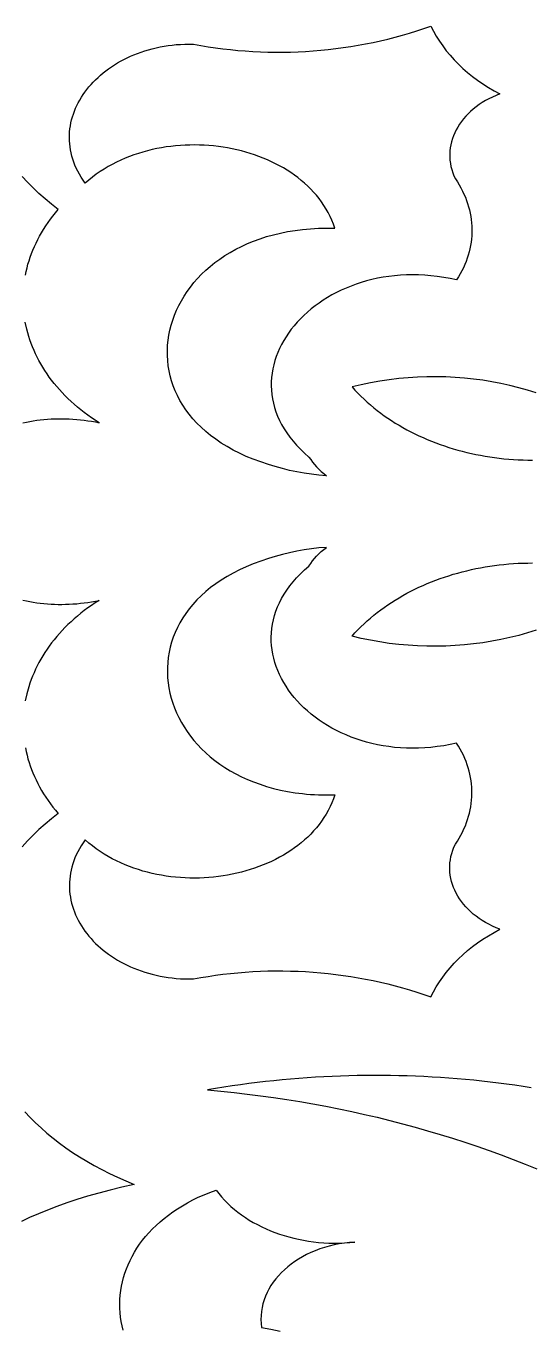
# Model space of a CAD drawing. Extents: x -1145 to -490, y -328 to 327.
# Drawn here: x -610.5 to -584.7, y -42.3 to 24.2 of the extents above; entities that cross this region are included whole.
import ezdxf

# ---------------------------------------------------------------- set-up
doc = ezdxf.new("R2010")
doc.units = 0
doc.layers.add('LAYER_1', color=18, linetype='CONTINUOUS')

msp = doc.modelspace()

# ---------------------------------------------------------------- linework, layer by layer
at = {"layer": 'LAYER_1'}
for points in [[(-586.275, 20.766), (-586.47, 20.689), (-586.658, 20.605), (-586.839, 20.516), (-587.013, 20.421), (-587.18, 20.321), (-587.339, 20.216), (-587.492, 20.105), (-587.636, 19.99), (-587.774, 19.871), (-587.903, 19.747), (-588.025, 19.619), (-588.139, 19.487), (-588.244, 19.352), (-588.342, 19.213), (-588.431, 19.072), (-588.512, 18.927), (-588.584, 18.78), (-588.647, 18.63), (-588.702, 18.479), (-588.747, 18.325), (-588.784, 18.17), (-588.811, 18.014), (-588.829, 17.856), (-588.838, 17.697), (-588.837, 17.538), (-588.826, 17.378), (-588.805, 17.218), (-588.775, 17.057), (-588.734, 16.897), (-588.683, 16.738), (-588.622, 16.579), (-588.551, 16.421), (-588.45, 16.269), (-588.356, 16.116), (-588.268, 15.961), (-588.187, 15.804), (-588.112, 15.646), (-588.043, 15.487), (-587.981, 15.326), (-587.925, 15.165), (-587.875, 15.003), (-587.832, 14.84), (-587.795, 14.676), (-587.764, 14.511), (-587.74, 14.347), (-587.722, 14.181), (-587.711, 14.016), (-587.705, 13.85), (-587.707, 13.684), (-587.714, 13.519), (-587.728, 13.353), (-587.749, 13.188), (-587.775, 13.023), (-587.808, 12.859), (-587.848, 12.695), (-587.894, 12.532), (-587.946, 12.37), (-588.005, 12.209), (-588.07, 12.049), (-588.141, 11.89), (-588.219, 11.732), (-588.303, 11.576), (-588.393, 11.421), (-588.49, 11.268), (-588.821, 11.339), (-589.149, 11.399), (-589.475, 11.447), (-589.797, 11.484), (-590.116, 11.509), (-590.432, 11.525), (-590.744, 11.529), (-591.052, 11.523), (-591.356, 11.508), (-591.656, 11.482), (-591.951, 11.447), (-592.242, 11.403), (-592.528, 11.349), (-592.809, 11.287), (-593.085, 11.216), (-593.355, 11.137), (-593.62, 11.05), (-593.879, 10.955), (-594.132, 10.852), (-594.378, 10.742), (-594.619, 10.624), (-594.852, 10.5), (-595.079, 10.369), (-595.298, 10.232), (-595.511, 10.089), (-595.716, 9.939), (-595.913, 9.784), (-596.103, 9.623), (-596.284, 9.458), (-596.458, 9.287), (-596.623, 9.111), (-596.779, 8.931), (-596.926, 8.747), (-597.065, 8.558), (-597.194, 8.366), (-597.313, 8.171), (-597.423, 7.972), (-597.524, 7.77), (-597.614, 7.565), (-597.694, 7.357), (-597.763, 7.147), (-597.822, 6.935), (-597.87, 6.722), (-597.908, 6.506), (-597.933, 6.289), (-597.948, 6.072), (-597.951, 5.853), (-597.941, 5.633), (-597.92, 5.413), (-597.887, 5.193), (-597.841, 4.973), (-597.783, 4.753), (-597.712, 4.534), (-597.627, 4.316), (-597.53, 4.098), (-597.419, 3.882), (-597.294, 3.667), (-597.156, 3.454), (-597.004, 3.243), (-596.837, 3.034), (-596.656, 2.828), (-596.46, 2.624), (-596.25, 2.424), (-596.024, 2.226), (-595.937, 2.095), (-595.842, 1.967), (-595.741, 1.842), (-595.632, 1.721), (-595.518, 1.604), (-595.396, 1.49), (-595.269, 1.38), (-595.135, 1.275), (-595.516, 1.306), (-595.896, 1.348), (-596.272, 1.403), (-596.646, 1.469), (-597.015, 1.547), (-597.381, 1.636), (-597.742, 1.736), (-598.097, 1.847), (-598.49, 1.976), (-598.866, 2.114), (-599.226, 2.262), (-599.569, 2.419), (-599.897, 2.585), (-600.208, 2.759), (-600.504, 2.941), (-600.784, 3.131), (-601.048, 3.328), (-601.297, 3.532), (-601.53, 3.743), (-601.748, 3.96), (-601.95, 4.182), (-602.138, 4.409), (-602.311, 4.642), (-602.468, 4.879), (-602.611, 5.12), (-602.74, 5.365), (-602.853, 5.613), (-602.953, 5.864), (-603.038, 6.118), (-603.108, 6.374), (-603.165, 6.631), (-603.208, 6.89), (-603.236, 7.15), (-603.251, 7.411), (-603.253, 7.672), (-603.241, 7.932), (-603.215, 8.193), (-603.176, 8.452), (-603.124, 8.709), (-603.058, 8.966), (-602.98, 9.219), (-602.888, 9.471), (-602.784, 9.719), (-602.668, 9.965), (-602.538, 10.206), (-602.396, 10.444), (-602.242, 10.677), (-602.076, 10.905), (-601.897, 11.128), (-601.707, 11.345), (-601.504, 11.556), (-601.29, 11.761), (-601.064, 11.959), (-600.827, 12.15), (-600.578, 12.333), (-600.318, 12.508), (-600.046, 12.675), (-599.763, 12.833), (-599.469, 12.982), (-599.165, 13.121), (-598.849, 13.25), (-598.523, 13.37), (-598.186, 13.478), (-597.839, 13.575), (-597.482, 13.661), (-597.114, 13.735), (-596.736, 13.796), (-596.348, 13.845), (-596.15, 13.865), (-595.95, 13.881), (-595.747, 13.894), (-595.542, 13.904), (-595.335, 13.91), (-595.125, 13.912), (-594.912, 13.911), (-594.697, 13.906), (-594.771, 14.112), (-594.853, 14.313), (-594.943, 14.51), (-595.041, 14.701), (-595.147, 14.888), (-595.261, 15.07), (-595.382, 15.248), (-595.51, 15.42), (-595.645, 15.588), (-595.787, 15.75), (-595.935, 15.908), (-596.09, 16.06), (-596.251, 16.208), (-596.418, 16.35), (-596.59, 16.488), (-596.768, 16.62), (-596.951, 16.747), (-597.139, 16.869), (-597.332, 16.985), (-597.529, 17.096), (-597.731, 17.202), (-597.937, 17.303), (-598.146, 17.398), (-598.36, 17.488), (-598.577, 17.572), (-598.797, 17.651), (-599.02, 17.724), (-599.247, 17.791), (-599.475, 17.853), (-599.706, 17.91), (-599.94, 17.96), (-600.175, 18.005), (-600.412, 18.044), (-600.651, 18.078), (-600.891, 18.105), (-601.132, 18.127), (-601.374, 18.143), (-601.616, 18.153), (-601.859, 18.157), (-602.102, 18.154), (-602.346, 18.146), (-602.589, 18.132), (-602.831, 18.112), (-603.073, 18.085), (-603.315, 18.053), (-603.555, 18.014), (-603.793, 17.969), (-604.031, 17.917), (-604.266, 17.86), (-604.5, 17.796), (-604.731, 17.725), (-604.961, 17.648), (-605.187, 17.565), (-605.411, 17.475), (-605.631, 17.379), (-605.849, 17.276), (-606.063, 17.166), (-606.273, 17.05), (-606.48, 16.927), (-606.682, 16.797), (-606.88, 16.661), (-607.073, 16.518), (-607.262, 16.368), (-607.446, 16.211), (-607.552, 16.361), (-607.651, 16.513), (-607.742, 16.665), (-607.825, 16.818), (-607.9, 16.972), (-607.968, 17.126), (-608.028, 17.281), (-608.081, 17.436), (-608.127, 17.591), (-608.166, 17.747), (-608.197, 17.903), (-608.221, 18.059), (-608.239, 18.214), (-608.249, 18.369), (-608.253, 18.524), (-608.25, 18.679), (-608.24, 18.833), (-608.224, 18.986), (-608.202, 19.138), (-608.173, 19.289), (-608.138, 19.439), (-608.096, 19.588), (-608.049, 19.736), (-607.996, 19.882), (-607.936, 20.027), (-607.871, 20.17), (-607.8, 20.312), (-607.723, 20.451), (-607.641, 20.589), (-607.554, 20.725), (-607.46, 20.858), (-607.362, 20.989), (-607.258, 21.118), (-607.15, 21.244), (-607.036, 21.368), (-606.917, 21.489), (-606.793, 21.607), (-606.665, 21.722), (-606.531, 21.834), (-606.394, 21.943), (-606.251, 22.048), (-606.104, 22.15), (-605.953, 22.249), (-605.797, 22.344), (-605.638, 22.435), (-605.474, 22.522), (-605.306, 22.605), (-605.134, 22.685), (-604.958, 22.76), (-604.779, 22.831), (-604.596, 22.897), (-604.409, 22.959), (-604.219, 23.016), (-604.025, 23.068), (-603.828, 23.116), (-603.628, 23.158), (-603.424, 23.196), (-603.217, 23.228), (-603.008, 23.255), (-602.795, 23.277), (-602.58, 23.293), (-602.362, 23.303), (-602.141, 23.308), (-601.918, 23.306), (-601.545, 23.237), (-601.171, 23.174), (-600.794, 23.118), (-600.416, 23.068), (-600.037, 23.024), (-599.656, 22.986), (-599.274, 22.955), (-598.891, 22.93), (-598.507, 22.912), (-598.123, 22.899), (-597.738, 22.893), (-597.352, 22.894), (-596.967, 22.901), (-596.581, 22.914), (-596.196, 22.933), (-595.81, 22.959), (-595.425, 22.991), (-595.041, 23.029), (-594.657, 23.074), (-594.274, 23.124), (-593.892, 23.182), (-593.511, 23.245), (-593.132, 23.315), (-592.753, 23.391), (-592.377, 23.473), (-592.002, 23.562), (-591.629, 23.657), (-591.259, 23.758), (-590.89, 23.866), (-590.524, 23.979), (-590.16, 24.099), (-589.799, 24.226), (-589.668, 23.964), (-589.524, 23.707), (-589.366, 23.456), (-589.197, 23.209), (-589.015, 22.969), (-588.821, 22.734), (-588.615, 22.505), (-588.398, 22.283), (-588.169, 22.067), (-587.929, 21.859), (-587.679, 21.657), (-587.418, 21.463), (-587.147, 21.276), (-586.866, 21.098), (-586.575, 20.928)], [(-586.275, -21.877), (-586.47, -21.799), (-586.658, -21.716), (-586.839, -21.627), (-587.013, -21.532), (-587.18, -21.432), (-587.339, -21.327), (-587.492, -21.216), (-587.636, -21.101), (-587.774, -20.981), (-587.903, -20.858), (-588.025, -20.73), (-588.139, -20.598), (-588.244, -20.463), (-588.342, -20.324), (-588.431, -20.182), (-588.512, -20.038), (-588.584, -19.891), (-588.647, -19.741), (-588.702, -19.59), (-588.747, -19.436), (-588.784, -19.281), (-588.811, -19.124), (-588.829, -18.967), (-588.838, -18.808), (-588.837, -18.648), (-588.826, -18.489), (-588.805, -18.328), (-588.775, -18.168), (-588.734, -18.008), (-588.683, -17.849), (-588.622, -17.69), (-588.551, -17.532), (-588.45, -17.38), (-588.356, -17.227), (-588.268, -17.071), (-588.187, -16.915), (-588.112, -16.757), (-588.043, -16.598), (-587.981, -16.437), (-587.925, -16.276), (-587.875, -16.114), (-587.832, -15.95), (-587.795, -15.787), (-587.764, -15.622), (-587.74, -15.457), (-587.722, -15.292), (-587.711, -15.127), (-587.705, -14.961), (-587.707, -14.795), (-587.714, -14.63), (-587.728, -14.464), (-587.749, -14.299), (-587.775, -14.134), (-587.808, -13.97), (-587.848, -13.806), (-587.894, -13.643), (-587.946, -13.481), (-588.005, -13.32), (-588.07, -13.16), (-588.141, -13.001), (-588.219, -12.843), (-588.303, -12.687), (-588.393, -12.532), (-588.49, -12.379), (-588.821, -12.45), (-589.149, -12.51), (-589.475, -12.558), (-589.797, -12.594), (-590.116, -12.62), (-590.432, -12.635), (-590.744, -12.64), (-591.052, -12.634), (-591.356, -12.619), (-591.656, -12.593), (-591.951, -12.558), (-592.242, -12.514), (-592.528, -12.46), (-592.809, -12.398), (-593.085, -12.327), (-593.355, -12.248), (-593.62, -12.161), (-593.879, -12.066), (-594.132, -11.963), (-594.378, -11.853), (-594.619, -11.735), (-594.852, -11.611), (-595.079, -11.48), (-595.298, -11.343), (-595.511, -11.199), (-595.716, -11.05), (-595.913, -10.895), (-596.103, -10.734), (-596.284, -10.568), (-596.458, -10.398), (-596.623, -10.222), (-596.779, -10.042), (-596.926, -9.858), (-597.065, -9.669), (-597.194, -9.477), (-597.313, -9.281), (-597.423, -9.082), (-597.524, -8.88), (-597.614, -8.676), (-597.694, -8.468), (-597.763, -8.258), (-597.822, -8.046), (-597.87, -7.833), (-597.908, -7.617), (-597.933, -7.4), (-597.948, -7.182), (-597.951, -6.964), (-597.941, -6.744), (-597.92, -6.524), (-597.887, -6.304), (-597.841, -6.084), (-597.783, -5.864), (-597.712, -5.645), (-597.627, -5.426), (-597.53, -5.209), (-597.419, -4.993), (-597.294, -4.778), (-597.156, -4.565), (-597.004, -4.354), (-596.837, -4.145), (-596.656, -3.939), (-596.46, -3.735), (-596.25, -3.535), (-596.024, -3.337), (-595.937, -3.206), (-595.842, -3.078), (-595.741, -2.953), (-595.632, -2.832), (-595.518, -2.715), (-595.396, -2.601), (-595.269, -2.491), (-595.135, -2.385), (-595.516, -2.416), (-595.896, -2.459), (-596.272, -2.514), (-596.646, -2.58), (-597.015, -2.657), (-597.381, -2.746), (-597.742, -2.847), (-598.097, -2.958), (-598.49, -3.087), (-598.866, -3.225), (-599.226, -3.373), (-599.569, -3.53), (-599.897, -3.696), (-600.208, -3.87), (-600.504, -4.052), (-600.784, -4.242), (-601.048, -4.439), (-601.297, -4.643), (-601.53, -4.854), (-601.748, -5.07), (-601.95, -5.293), (-602.138, -5.52), (-602.311, -5.753), (-602.468, -5.99), (-602.611, -6.231), (-602.74, -6.476), (-602.853, -6.724), (-602.953, -6.975), (-603.038, -7.229), (-603.108, -7.484), (-603.165, -7.742), (-603.208, -8.001), (-603.236, -8.261), (-603.251, -8.522), (-603.253, -8.783), (-603.241, -9.043), (-603.215, -9.303), (-603.176, -9.563), (-603.124, -9.82), (-603.058, -10.076), (-602.98, -10.33), (-602.888, -10.582), (-602.784, -10.83), (-602.668, -11.075), (-602.538, -11.317), (-602.396, -11.554), (-602.242, -11.787), (-602.076, -12.016), (-601.897, -12.238), (-601.707, -12.456), (-601.504, -12.667), (-601.29, -12.872), (-601.064, -13.07), (-600.827, -13.26), (-600.578, -13.444), (-600.318, -13.619), (-600.046, -13.786), (-599.763, -13.944), (-599.469, -14.093), (-599.165, -14.232), (-598.849, -14.361), (-598.523, -14.48), (-598.186, -14.589), (-597.839, -14.686), (-597.482, -14.772), (-597.114, -14.846), (-596.736, -14.907), (-596.348, -14.956), (-596.15, -14.976), (-595.95, -14.992), (-595.747, -15.005), (-595.542, -15.014), (-595.335, -15.02), (-595.125, -15.023), (-594.912, -15.022), (-594.697, -15.017), (-594.771, -15.223), (-594.853, -15.424), (-594.943, -15.621), (-595.041, -15.812), (-595.147, -15.999), (-595.261, -16.181), (-595.382, -16.359), (-595.51, -16.531), (-595.645, -16.698), (-595.787, -16.861), (-595.935, -17.019), (-596.09, -17.171), (-596.251, -17.319), (-596.418, -17.461), (-596.59, -17.598), (-596.768, -17.731), (-596.951, -17.858), (-597.139, -17.979), (-597.332, -18.096), (-597.529, -18.207), (-597.731, -18.313), (-597.937, -18.414), (-598.146, -18.509), (-598.36, -18.598), (-598.577, -18.683), (-598.797, -18.761), (-599.02, -18.835), (-599.247, -18.902), (-599.475, -18.964), (-599.706, -19.02), (-599.94, -19.071), (-600.175, -19.116), (-600.412, -19.155), (-600.651, -19.189), (-600.891, -19.216), (-601.132, -19.238), (-601.374, -19.254), (-601.616, -19.264), (-601.859, -19.267), (-602.102, -19.265), (-602.346, -19.257), (-602.589, -19.243), (-602.831, -19.223), (-603.073, -19.196), (-603.315, -19.164), (-603.555, -19.125), (-603.793, -19.08), (-604.031, -19.028), (-604.266, -18.971), (-604.5, -18.906), (-604.731, -18.836), (-604.961, -18.759), (-605.187, -18.676), (-605.411, -18.586), (-605.631, -18.489), (-605.849, -18.387), (-606.063, -18.277), (-606.273, -18.161), (-606.48, -18.038), (-606.682, -17.908), (-606.88, -17.772), (-607.073, -17.629), (-607.262, -17.479), (-607.446, -17.322), (-607.552, -17.472), (-607.651, -17.623), (-607.742, -17.776), (-607.825, -17.929), (-607.9, -18.082), (-607.968, -18.237), (-608.028, -18.392), (-608.081, -18.547), (-608.127, -18.702), (-608.166, -18.858), (-608.197, -19.014), (-608.221, -19.17), (-608.239, -19.325), (-608.249, -19.48), (-608.253, -19.635), (-608.25, -19.79), (-608.24, -19.943), (-608.224, -20.096), (-608.202, -20.249), (-608.173, -20.4), (-608.138, -20.55), (-608.096, -20.699), (-608.049, -20.847), (-607.996, -20.993), (-607.936, -21.138), (-607.871, -21.281), (-607.8, -21.423), (-607.723, -21.562), (-607.641, -21.7), (-607.554, -21.836), (-607.46, -21.969), (-607.362, -22.1), (-607.258, -22.229), (-607.15, -22.355), (-607.036, -22.479), (-606.917, -22.6), (-606.793, -22.718), (-606.665, -22.833), (-606.531, -22.945), (-606.394, -23.053), (-606.251, -23.159), (-606.104, -23.261), (-605.953, -23.36), (-605.797, -23.454), (-605.638, -23.546), (-605.474, -23.633), (-605.306, -23.716), (-605.134, -23.796), (-604.958, -23.871), (-604.779, -23.941), (-604.596, -24.008), (-604.409, -24.07), (-604.219, -24.127), (-604.025, -24.179), (-603.828, -24.227), (-603.628, -24.269), (-603.424, -24.307), (-603.217, -24.339), (-603.008, -24.366), (-602.795, -24.387), (-602.58, -24.403), (-602.362, -24.414), (-602.141, -24.418), (-601.918, -24.417), (-601.545, -24.348), (-601.171, -24.285), (-600.794, -24.229), (-600.416, -24.178), (-600.037, -24.135), (-599.656, -24.097), (-599.274, -24.066), (-598.891, -24.041), (-598.507, -24.022), (-598.123, -24.01), (-597.738, -24.004), (-597.352, -24.005), (-596.967, -24.011), (-596.581, -24.025), (-596.196, -24.044), (-595.81, -24.07), (-595.425, -24.102), (-595.041, -24.14), (-594.657, -24.184), (-594.274, -24.235), (-593.892, -24.292), (-593.511, -24.356), (-593.132, -24.426), (-592.753, -24.502), (-592.377, -24.584), (-592.002, -24.673), (-591.629, -24.768), (-591.259, -24.869), (-590.89, -24.976), (-590.524, -25.09), (-590.16, -25.21), (-589.799, -25.337), (-589.668, -25.075), (-589.524, -24.818), (-589.366, -24.566), (-589.197, -24.32), (-589.015, -24.079), (-588.821, -23.845), (-588.615, -23.616), (-588.398, -23.394), (-588.169, -23.178), (-587.929, -22.969), (-587.679, -22.768), (-587.418, -22.574), (-587.147, -22.387), (-586.866, -22.209), (-586.575, -22.038)]]:
    msp.add_lwpolyline(points, close=True, dxfattribs=at)
for points in [[(-610.499, 11.514), (-610.46, 11.699), (-610.416, 11.882), (-610.367, 12.066), (-610.312, 12.248), (-610.252, 12.43), (-610.186, 12.611), (-610.114, 12.791), (-610.037, 12.97), (-609.955, 13.149), (-609.867, 13.326), (-609.773, 13.502), (-609.674, 13.677), (-609.569, 13.85), (-609.458, 14.022), (-609.342, 14.193), (-609.22, 14.362), (-609.093, 14.529), (-608.96, 14.695), (-608.821, 14.859), (-609.164, 15.129), (-609.493, 15.404), (-609.808, 15.684), (-610.11, 15.97), (-610.398, 16.26), (-610.672, 16.555)], [(-610.624, 3.974), (-610.45, 4.011), (-610.275, 4.044), (-610.098, 4.074), (-609.919, 4.1), (-609.739, 4.123), (-609.558, 4.142), (-609.376, 4.157), (-609.192, 4.169), (-609.008, 4.178), (-608.822, 4.182), (-608.635, 4.183), (-608.448, 4.18), (-608.26, 4.174), (-608.071, 4.163), (-607.882, 4.149), (-607.692, 4.13), (-607.501, 4.108), (-607.31, 4.082), (-607.119, 4.051), (-606.928, 4.017), (-606.736, 3.978), (-606.933, 4.104), (-607.125, 4.234), (-607.311, 4.366), (-607.493, 4.501), (-607.67, 4.638), (-607.842, 4.779), (-608.008, 4.922), (-608.17, 5.067), (-608.326, 5.215), (-608.478, 5.365), (-608.624, 5.518), (-608.766, 5.672), (-608.902, 5.829), (-609.033, 5.988), (-609.159, 6.149), (-609.28, 6.312), (-609.395, 6.476), (-609.506, 6.643), (-609.611, 6.811), (-609.711, 6.98), (-609.806, 7.151), (-609.896, 7.324), (-609.981, 7.498), (-610.06, 7.673), (-610.134, 7.849), (-610.203, 8.027), (-610.266, 8.206), (-610.325, 8.385), (-610.425, 8.747), (-610.505, 9.112)], [(-584.428, 5.503), (-584.869, 5.641), (-585.316, 5.766), (-585.768, 5.879), (-586.225, 5.979), (-586.686, 6.067), (-587.152, 6.142), (-587.621, 6.204), (-588.093, 6.253), (-588.568, 6.29), (-589.044, 6.313), (-589.523, 6.324), (-590.002, 6.32), (-590.483, 6.304), (-590.963, 6.274), (-591.443, 6.231), (-591.923, 6.174), (-592.402, 6.103), (-592.878, 6.019), (-593.353, 5.92), (-593.825, 5.808), (-593.679, 5.645), (-593.528, 5.486), (-593.373, 5.331), (-593.214, 5.178), (-593.051, 5.029), (-592.884, 4.884), (-592.714, 4.742), (-592.54, 4.603), (-592.362, 4.468), (-592.181, 4.336), (-591.997, 4.208), (-591.809, 4.083), (-591.618, 3.962), (-591.424, 3.845), (-591.227, 3.731), (-591.027, 3.62), (-590.824, 3.514), (-590.618, 3.411), (-590.41, 3.311), (-590.199, 3.216), (-589.986, 3.124), (-589.77, 3.035), (-589.552, 2.951), (-589.332, 2.87), (-589.11, 2.793), (-588.886, 2.72), (-588.659, 2.65), (-588.431, 2.585), (-588.201, 2.523), (-587.97, 2.465), (-587.737, 2.411), (-587.503, 2.361), (-587.267, 2.315), (-587.03, 2.272), (-586.791, 2.234), (-586.552, 2.2), (-586.311, 2.17), (-586.07, 2.143), (-585.827, 2.121), (-585.584, 2.103), (-585.341, 2.089), (-585.097, 2.079), (-584.852, 2.073), (-584.607, 2.071)], [(-584.428, -6.614), (-584.869, -6.751), (-585.316, -6.877), (-585.768, -6.989), (-586.225, -7.09), (-586.686, -7.178), (-587.152, -7.253), (-587.621, -7.315), (-588.093, -7.364), (-588.568, -7.401), (-589.044, -7.424), (-589.523, -7.434), (-590.002, -7.431), (-590.483, -7.415), (-590.963, -7.385), (-591.443, -7.342), (-591.923, -7.285), (-592.402, -7.214), (-592.878, -7.13), (-593.353, -7.031), (-593.825, -6.919), (-593.679, -6.756), (-593.528, -6.597), (-593.373, -6.441), (-593.214, -6.289), (-593.051, -6.14), (-592.884, -5.994), (-592.714, -5.852), (-592.54, -5.714), (-592.362, -5.579), (-592.181, -5.447), (-591.997, -5.319), (-591.809, -5.194), (-591.618, -5.073), (-591.424, -4.956), (-591.227, -4.842), (-591.027, -4.731), (-590.824, -4.625), (-590.618, -4.522), (-590.41, -4.422), (-590.199, -4.326), (-589.986, -4.234), (-589.77, -4.146), (-589.552, -4.062), (-589.332, -3.981), (-589.11, -3.904), (-588.886, -3.831), (-588.659, -3.761), (-588.431, -3.696), (-588.201, -3.634), (-587.97, -3.576), (-587.737, -3.522), (-587.503, -3.472), (-587.267, -3.426), (-587.03, -3.383), (-586.791, -3.345), (-586.552, -3.311), (-586.311, -3.28), (-586.07, -3.254), (-585.827, -3.232), (-585.584, -3.214), (-585.341, -3.199), (-585.097, -3.189), (-584.852, -3.183), (-584.607, -3.182)], [(-610.624, -5.085), (-610.45, -5.122), (-610.275, -5.155), (-610.098, -5.184), (-609.919, -5.211), (-609.739, -5.233), (-609.558, -5.253), (-609.376, -5.268), (-609.192, -5.28), (-609.008, -5.289), (-608.822, -5.293), (-608.635, -5.294), (-608.448, -5.291), (-608.26, -5.285), (-608.071, -5.274), (-607.882, -5.26), (-607.692, -5.241), (-607.501, -5.219), (-607.31, -5.193), (-607.119, -5.162), (-606.928, -5.128), (-606.736, -5.089), (-606.933, -5.215), (-607.125, -5.344), (-607.311, -5.477), (-607.493, -5.611), (-607.67, -5.749), (-607.842, -5.889), (-608.008, -6.032), (-608.17, -6.178), (-608.326, -6.326), (-608.478, -6.476), (-608.624, -6.628), (-608.766, -6.783), (-608.902, -6.94), (-609.033, -7.099), (-609.159, -7.26), (-609.28, -7.422), (-609.395, -7.587), (-609.506, -7.753), (-609.611, -7.921), (-609.711, -8.091), (-609.806, -8.262), (-609.896, -8.435), (-609.981, -8.609), (-610.06, -8.784), (-610.134, -8.96), (-610.203, -9.138), (-610.266, -9.316), (-610.325, -9.496), (-610.425, -9.858), (-610.505, -10.223)], [(-610.499, -12.625), (-610.46, -12.809), (-610.416, -12.993), (-610.367, -13.176), (-610.312, -13.359), (-610.252, -13.541), (-610.186, -13.722), (-610.114, -13.902), (-610.037, -14.081), (-609.955, -14.26), (-609.867, -14.437), (-609.773, -14.613), (-609.674, -14.788), (-609.569, -14.961), (-609.458, -15.133), (-609.342, -15.304), (-609.22, -15.473), (-609.093, -15.64), (-608.96, -15.806), (-608.821, -15.97), (-609.164, -16.24), (-609.493, -16.515), (-609.808, -16.795), (-610.11, -17.081), (-610.398, -17.371), (-610.672, -17.665)], [(-584.68, -29.968), (-585.097, -29.904), (-585.515, -29.842), (-585.934, -29.784), (-586.353, -29.73), (-586.773, -29.679), (-587.194, -29.632), (-587.615, -29.588), (-588.038, -29.548), (-588.46, -29.512), (-588.883, -29.479), (-589.307, -29.449), (-589.731, -29.423), (-590.156, -29.401), (-590.58, -29.382), (-591.006, -29.366), (-591.431, -29.355), (-591.857, -29.347), (-592.283, -29.342), (-592.709, -29.341), (-593.135, -29.343), (-593.562, -29.35), (-593.988, -29.359), (-594.415, -29.373), (-594.841, -29.39), (-595.268, -29.41), (-595.694, -29.434), (-596.12, -29.462), (-596.546, -29.494), (-596.972, -29.529), (-597.397, -29.567), (-597.823, -29.609), (-598.248, -29.655), (-598.672, -29.705), (-599.096, -29.758), (-599.52, -29.815), (-599.943, -29.875), (-600.366, -29.939), (-600.788, -30.007), (-601.21, -30.078), (-600.529, -30.141), (-599.851, -30.212), (-599.174, -30.29), (-598.499, -30.375), (-597.827, -30.468), (-597.157, -30.569), (-596.489, -30.677), (-595.824, -30.792), (-595.161, -30.915), (-594.501, -31.045), (-593.844, -31.183), (-593.19, -31.328), (-592.539, -31.48), (-591.891, -31.639), (-591.246, -31.806), (-590.604, -31.98), (-589.966, -32.161), (-589.332, -32.349), (-588.701, -32.544), (-588.073, -32.746), (-587.45, -32.956), (-586.831, -33.172), (-586.215, -33.396), (-585.604, -33.626), (-584.997, -33.863), (-584.395, -34.108)], [(-610.528, -31.202), (-610.263, -31.481), (-609.987, -31.755), (-609.699, -32.023), (-609.4, -32.285), (-609.089, -32.541), (-608.767, -32.792), (-608.434, -33.035), (-608.09, -33.272), (-607.735, -33.503), (-607.369, -33.726), (-606.992, -33.941), (-606.604, -34.15), (-606.205, -34.35), (-605.795, -34.542), (-605.375, -34.726), (-604.943, -34.902), (-605.569, -35.045), (-606.175, -35.194), (-606.759, -35.349), (-607.323, -35.51), (-607.866, -35.677), (-608.389, -35.85), (-608.892, -36.028), (-609.374, -36.211), (-609.838, -36.399), (-610.282, -36.593), (-610.706, -36.791)], [(-605.509, -42.347), (-605.562, -42.125), (-605.605, -41.902), (-605.639, -41.678), (-605.662, -41.454), (-605.675, -41.229), (-605.678, -41.003), (-605.671, -40.778), (-605.654, -40.553), (-605.627, -40.328), (-605.59, -40.105), (-605.543, -39.882), (-605.486, -39.66), (-605.419, -39.44), (-605.342, -39.222), (-605.255, -39.005), (-605.158, -38.791), (-605.05, -38.579), (-604.933, -38.369), (-604.805, -38.162), (-604.667, -37.959), (-604.519, -37.759), (-604.361, -37.562), (-604.193, -37.369), (-604.015, -37.18), (-603.826, -36.995), (-603.628, -36.815), (-603.419, -36.64), (-603.2, -36.469), (-602.971, -36.304), (-602.731, -36.144), (-602.482, -35.99), (-602.222, -35.842), (-601.952, -35.7), (-601.672, -35.564), (-601.381, -35.435), (-601.08, -35.312), (-600.769, -35.197), (-600.632, -35.374), (-600.487, -35.545), (-600.334, -35.712), (-600.174, -35.873), (-600.007, -36.028), (-599.833, -36.179), (-599.652, -36.323), (-599.464, -36.462), (-599.271, -36.595), (-599.071, -36.722), (-598.866, -36.844), (-598.655, -36.959), (-598.439, -37.068), (-598.218, -37.171), (-597.993, -37.267), (-597.763, -37.357), (-597.529, -37.441), (-597.29, -37.518), (-597.048, -37.588), (-596.803, -37.652), (-596.555, -37.708), (-596.303, -37.758), (-596.049, -37.8), (-595.792, -37.835), (-595.533, -37.864), (-595.272, -37.884), (-595.01, -37.897), (-594.746, -37.903), (-594.48, -37.901), (-594.214, -37.892), (-593.947, -37.874), (-593.679, -37.849), (-593.951, -37.869), (-594.218, -37.9), (-594.48, -37.941), (-594.736, -37.992), (-594.987, -38.052), (-595.231, -38.122), (-595.47, -38.2), (-595.701, -38.287), (-595.926, -38.382), (-596.143, -38.485), (-596.353, -38.596), (-596.555, -38.714), (-596.749, -38.84), (-596.934, -38.972), (-597.11, -39.111), (-597.277, -39.257), (-597.435, -39.408), (-597.583, -39.565), (-597.72, -39.728), (-597.848, -39.895), (-597.964, -40.068), (-598.07, -40.245), (-598.164, -40.426), (-598.246, -40.612), (-598.317, -40.801), (-598.375, -40.994), (-598.42, -41.189), (-598.453, -41.388), (-598.472, -41.589), (-598.478, -41.793), (-598.47, -41.998), (-598.447, -42.205), (-597.972, -42.298), (-597.496, -42.388)]]:
    msp.add_lwpolyline(points, dxfattribs=at)

doc.saveas('drawing.dxf')
